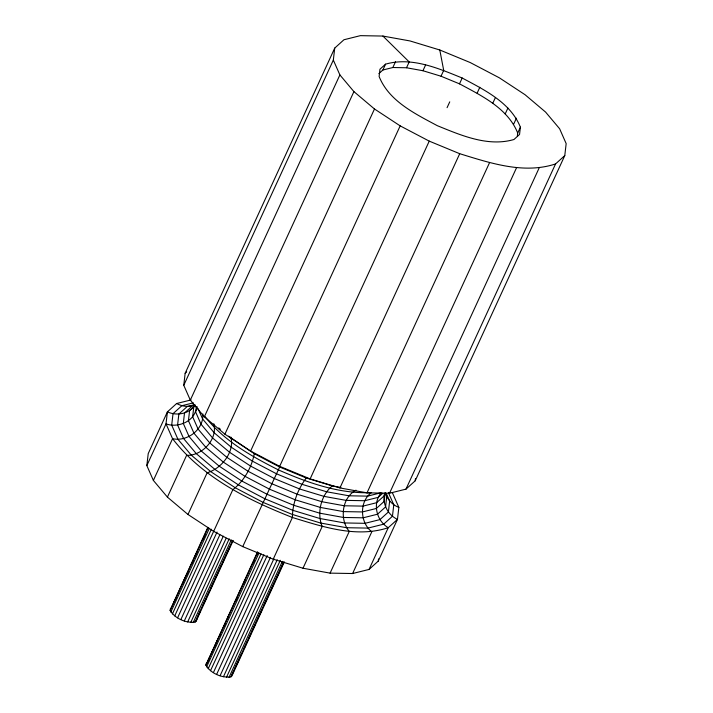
<?xml version="1.0" encoding="UTF-8"?>
<svg xmlns="http://www.w3.org/2000/svg" width="713" height="713" viewBox="0 0 713 713"><rect width="100%" height="100%" fill="white"/><g stroke="black" fill="none" stroke-linecap="round" stroke-linejoin="round"><path stroke-width="1.07" d="M202.849 413.932C203.945 429.413 187.296 442.033 172.564 438.7L166.022 423.861L167.412 411.864L176.637 403.522L191.022 399.94M392.302 492.531L398.852 507.38L397.462 519.376L378.273 561.095L369.049 569.429L352.605 573.528L330.083 573.127L302.998 568.234L273.213 559.188L242.741 546.621L213.668 531.363L187.974 514.474L167.412 497.104L153.375 480.419L146.833 465.58L148.224 453.584L167.412 411.864C176.708 416.214 189.337 413.941 194.997 404.957M183.767 385.287L185.148 373.291L334.727 48.092L343.951 39.75L360.395 35.65L382.917 36.06L410.002 40.944L439.787 49.99L470.259 62.566L499.332 77.815L525.026 94.704L545.588 112.084L559.625 128.759L566.167 143.607L564.776 155.603L415.207 480.803L405.973 489.136L389.539 493.236L367.017 492.835L339.932 487.942L310.137 478.895L279.674 466.329L250.602 451.071L224.907 434.181L204.346 416.811L190.309 400.127L183.767 385.287L333.336 60.088L334.727 48.092M233.249 540.445L196.128 621.148L195.095 622.084C185.87 623.367 174.872 618.447 170.095 610.399L207.831 527.344M193.802 406.829L192.653 416.757L198.071 429.048L209.684 442.853L226.707 457.229L247.972 471.213L272.036 483.833L297.259 494.243L321.919 501.729L344.334 505.775L362.979 506.114L376.58 502.718L384.218 495.82L385.18 492.63M196.289 406.544C196.093 420.83 178.286 428.46 166.022 423.861L146.833 465.58M196.128 621.148L198.143 615.756M284.335 561.969L231.912 675.951L230.869 676.887C221.654 678.179 210.656 673.25 205.87 665.202L257.527 551.889M384.476 493.61C382.266 503.975 387.854 514.938 397.462 519.376L388.237 527.709L369.049 569.429M385.065 493.307L384.129 501.426L376.33 508.476L362.427 511.943L343.381 511.595L320.485 507.46L295.298 499.822L269.532 489.189L244.951 476.293L223.222 462.015L205.843 447.318L193.972 433.219L188.437 420.67L189.613 410.519L195.326 405.447M378.273 561.095L378.523 558.912M415.207 480.803L415.456 478.619M517.344 136.138L517.7 133.019L520.392 127.181C510.544 102.485 484.296 89.891 462.193 78.011C438.37 68.332 411.526 56.603 385.555 64.17L379.958 69.223L379.12 76.505C388.959 101.201 415.216 113.804 437.31 125.684C461.133 135.354 487.977 147.083 513.948 139.516L519.545 134.463L520.392 127.181M228.534 436.169L254.256 453.691C251.742 467.478 243.989 481.043 232.857 489.644L174.721 615.898M197.243 406.775L195.656 412.025L201.039 424.217L212.563 437.925L229.461 452.194L250.575 466.07L274.46 478.601L299.496 488.94L323.969 496.364L346.224 500.383L364.726 500.722L378.238 497.344L382.783 493.236M254.256 453.691L279.656 467.015L242.741 546.621M153.375 480.419L172.564 438.7C202.349 477.452 247.892 499.92 292.401 517.478C322.944 526.862 356.518 538.172 388.237 527.709C376.473 520.873 372.239 503.467 381.17 492.736M190.309 400.127L339.887 74.927L333.336 60.088M167.412 497.104L186.601 455.384C202.189 455.803 217.795 439.458 213.829 423.745M204.346 416.811L353.915 91.612L339.887 74.927M378.87 73.617L382.872 70.008L385.555 64.17M382.872 70.008L392.845 67.521L395.528 61.683M187.974 514.474L207.162 472.755C221.333 468.78 234.835 451.989 230.887 437.069M224.907 434.181L374.477 108.982L353.915 91.612M392.845 67.521L406.517 67.762L409.2 61.924L382.917 36.06M170.095 610.399L208.134 527.682M174.07 602.057L175.924 598.02M182.421 583.902L185.202 577.851M186.138 575.837L187.991 571.799M191.699 563.725L193.089 560.703M194.025 558.689L197.269 551.621M202.376 540.525L205.157 534.474M170.826 612.066L209.337 528.351M172.412 613.946L211.378 529.215M406.517 67.762L422.943 70.73L425.634 64.892M250.602 451.071L400.171 125.871L374.477 108.982M177.608 617.797L217.046 532.058M180.879 619.517L219.854 534.786M184.311 620.934L223.285 536.203M187.662 621.95L226.173 538.226M422.943 70.73L441.017 76.22L443.709 70.382L439.787 49.99M190.71 622.494L229.221 538.778M193.241 622.547L231.288 539.83M195.095 622.084L232.67 540.374M199.07 613.741L200.46 610.711M202.786 605.676L206.03 598.608M206.957 596.594L209.738 590.542M210.665 588.528L213.918 581.46M214.845 579.446L221.805 564.313M222.732 562.299L229.693 547.165M279.674 466.329L429.244 141.129L400.171 125.871M447.069 107.681L449.751 101.843M517.7 133.019C507.861 108.323 481.605 95.729 459.511 83.849L462.193 78.011M205.87 665.202L257.83 552.236M207.528 661.905L209.381 657.876M211.708 652.832L212.634 650.817M214.488 646.78L217.269 640.729M219.595 635.684L220.522 633.67M223.766 626.602L225.156 623.581M227.483 618.536L228.41 616.522M235.37 601.389L237.224 597.351M243.258 584.241L245.112 580.204M252.999 563.056L254.389 560.035M256.707 554.99L257.634 552.967M206.61 666.878L259.033 552.896M208.187 668.749L261.074 553.76M210.504 670.71L263.855 554.705M477.149 93.1L479.831 87.262M213.392 672.609L267.206 555.596M216.663 674.32L270.477 557.316M273.213 559.188L292.401 517.478C292.499 503.44 297.829 489.145 306.287 478.004L332.32 485.91L340.921 487.46M310.137 478.895L459.716 153.705C490.268 163.09 523.832 174.4 555.552 163.937L564.776 155.603M220.085 675.737L273.908 558.734M223.436 676.753L277.259 559.75M226.484 677.305L280.307 560.293M492.736 103.349L495.428 97.512M229.025 677.35L282.375 561.354M230.869 676.887L283.756 561.897M232.064 674.605L233.917 670.568M234.844 668.544L241.805 653.42M244.131 648.375L247.375 641.317M248.302 639.294L251.083 633.242M252.019 631.228L255.263 624.169M256.19 622.146L261.76 610.043M264.077 604.998L271.038 589.874M271.965 587.851L275.209 580.792M276.136 578.778L283.097 563.644M505.214 113.893L507.906 108.055M302.998 568.234L322.187 526.515C316.634 513.093 320.993 495.072 332.32 485.91M339.932 487.942L489.51 162.742M513.734 124.017L516.417 118.18M330.083 573.127L349.272 531.408C339.299 519.599 341.83 497.585 355.983 490.179M367.017 492.835L516.586 167.635M352.605 573.528L371.794 531.809C359.958 522.567 359.04 501.934 371.304 492.656C338.889 493.931 307.668 482.71 278.4 469.903C251.377 456.24 223.704 440.848 204.943 416.419M389.539 493.236L539.117 168.036M405.973 489.136L555.552 163.937M185.148 373.291L186.69 371.901M170.247 609.045L171.289 608.109M206.03 663.856L207.064 662.921M194.515 404.815C188.856 407.595 182.029 406.428 176.637 403.522M193.321 402.863L181.824 405.733L173.018 413.683L171.699 425.126L177.938 439.288L191.325 455.197L210.941 471.774L235.45 487.879L263.177 502.424L292.241 514.421L320.654 523.048L346.491 527.709L367.97 528.101L383.656 524.189L392.453 516.239L393.781 504.795L388.425 492.656M194.747 404.61L187.261 406.481L178.856 414.075L177.59 425.001L183.553 438.522L196.333 453.709L215.068 469.537L238.463 484.92L264.951 498.815L292.695 510.267L319.834 518.503L344.495 522.95L365.02 523.324L379.984 519.59L388.389 511.996L389.654 501.07L386.25 493.343M194.631 405.198L192.581 405.706L184.515 412.996L183.303 423.477L189.025 436.445L201.289 451.026L219.256 466.213L241.707 480.972L267.117 494.296L293.738 505.285L319.772 513.182L343.443 517.46L363.122 517.816L377.489 514.225L385.555 506.943L386.767 496.462L385.885 493.351M380.127 492.995L367.569 496.132L348.924 495.793L326.509 491.747L301.849 484.261L276.626 473.851L252.562 461.231L231.297 447.247L214.274 432.862L202.661 419.066L198.08 408.665M441.017 76.22L459.511 83.849M429.244 141.129L459.716 153.705M279.656 467.015L306.287 478.004M398.852 507.38C392.489 505.045 387.72 499.768 385.448 493.467M218.731 427.889L220.362 429.271"/></g></svg>
